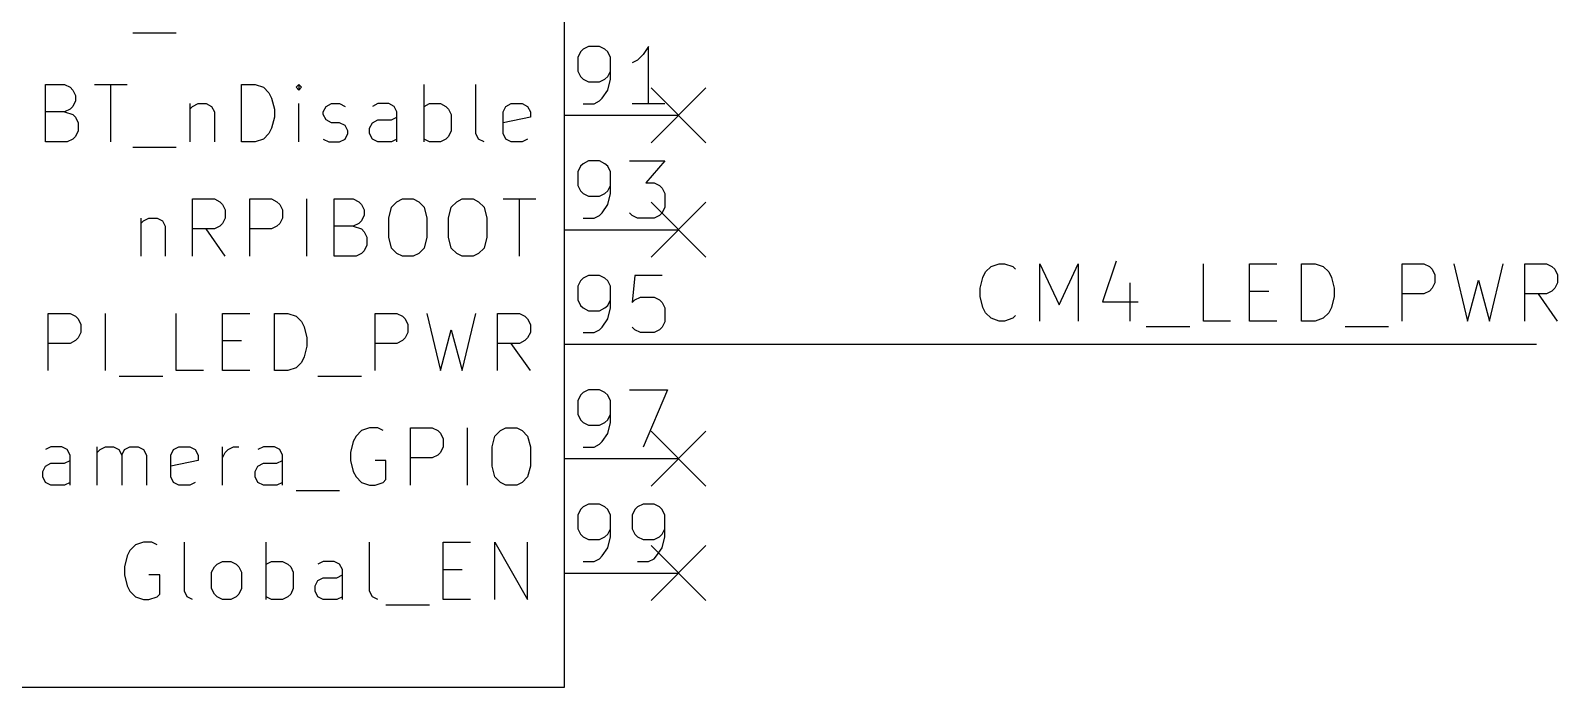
# Model space of a CAD drawing. Extents: x 0.4 to 11.3, y -7.9 to -0.4.
# Drawn here: x 3.434 to 4.768, y -5.95 to -5.376 of the extents above; entities that cross this region are included whole.
import ezdxf

# ---------------------------------------------------------------- set-up
doc = ezdxf.new("R2010")
doc.units = 0
doc.header["$MEASUREMENT"] = 0
for name, color, linetype in [('BLUE2', 5, 'CONTINUOUS'), ('CYAN2', 4, 'CONTINUOUS'), ('GRAY1', 251, 'CONTINUOUS'), ('GREEN3', 91, 'CONTINUOUS'), ('RED2', 1, 'CONTINUOUS'), ('RED3', 11, 'CONTINUOUS')]:
    doc.layers.add(name, color=color, linetype=linetype)

msp = doc.modelspace()

# ---------------------------------------------------------------- linework, layer by layer
at = {"layer": 'BLUE2', "linetype": 'CONTINUOUS'}
for p, q in [((3.976, -5.426), (4.024, -5.474)), ((4.024, -5.426), (3.976, -5.474)), ((3.976, -5.526), (4.024, -5.574)), ((4.024, -5.526), (3.976, -5.574)), ((3.976, -5.726), (4.024, -5.774)), ((4.024, -5.726), (3.976, -5.774)), ((3.976, -5.826), (4.024, -5.874)), ((4.024, -5.826), (3.976, -5.874))]:
    msp.add_line(p, q, dxfattribs=at)
at = {"layer": 'CYAN2', "linetype": 'CONTINUOUS'}
for p, q in [((3.5229, -5.3779), (3.561, -5.3779)), ((3.4467, -5.4731), (3.4467, -5.4231)), ((3.4467, -5.4231), (3.4633, -5.4231)), ((3.4633, -5.4231), (3.4681, -5.4255)), ((3.4681, -5.4255), (3.4705, -5.4279)), ((3.4705, -5.4279), (3.4729, -5.4327)), ((3.4729, -5.4327), (3.4729, -5.4374)), ((3.4895, -5.4231), (3.5181, -5.4231)), ((3.5038, -5.4731), (3.5038, -5.4231)), ((3.6181, -5.4731), (3.6181, -5.4231)), ((3.6181, -5.4231), (3.63, -5.4231)), ((3.63, -5.4231), (3.6371, -5.4255)), ((3.6371, -5.4255), (3.6419, -5.4303)), ((3.6419, -5.4303), (3.6443, -5.435)), ((3.6681, -5.4231), (3.6657, -5.4255)), ((3.6657, -5.4255), (3.6681, -5.4279)), ((3.6705, -5.4255), (3.6681, -5.4231)), ((3.6681, -5.4231), (3.6681, -5.4279)), ((3.6681, -5.4279), (3.6705, -5.4255)), ((3.7776, -5.4731), (3.7776, -5.4231)), ((3.8229, -5.466), (3.8229, -5.4231)), ((3.4681, -5.4446), (3.4633, -5.4469)), ((3.4705, -5.4422), (3.4681, -5.4446)), ((3.4729, -5.4374), (3.4705, -5.4422)), ((3.5729, -5.4398), (3.5729, -5.4731)), ((3.5729, -5.4446), (3.5752, -5.4422)), ((3.5752, -5.4422), (3.58, -5.4398)), ((3.58, -5.4398), (3.5871, -5.4398)), ((3.5871, -5.4398), (3.5919, -5.4422)), ((3.5919, -5.4422), (3.5943, -5.4469)), ((3.6443, -5.435), (3.6467, -5.4446)), ((3.6467, -5.4446), (3.6467, -5.4517)), ((3.6681, -5.4731), (3.6681, -5.4398)), ((3.6895, -5.4469), (3.6919, -5.4422)), ((3.6919, -5.4422), (3.6967, -5.4398)), ((3.6967, -5.4398), (3.7038, -5.4398)), ((3.7038, -5.4398), (3.7086, -5.4422)), ((3.7371, -5.4398), (3.7324, -5.4422)), ((3.7467, -5.4398), (3.7371, -5.4398)), ((3.7514, -5.4422), (3.7467, -5.4398)), ((3.7538, -5.4469), (3.7514, -5.4422)), ((3.7776, -5.4422), (3.7824, -5.4398)), ((3.7824, -5.4398), (3.7919, -5.4398)), ((3.7919, -5.4398), (3.7967, -5.4422)), ((3.7967, -5.4422), (3.799, -5.4446)), ((3.799, -5.4446), (3.8014, -5.4493)), ((3.8467, -5.4469), (3.849, -5.4422)), ((3.849, -5.4422), (3.8538, -5.4398)), ((3.8538, -5.4398), (3.8633, -5.4398)), ((3.8633, -5.4398), (3.8681, -5.4422)), ((3.8681, -5.4422), (3.8705, -5.4469)), ((3.4633, -5.4469), (3.4467, -5.4469)), ((3.4633, -5.4469), (3.4705, -5.4493)), ((3.4705, -5.4493), (3.4729, -5.4517)), ((3.4729, -5.4517), (3.4752, -5.4565)), ((3.4752, -5.4565), (3.4752, -5.4636)), ((3.5943, -5.4469), (3.5943, -5.4731)), ((3.6467, -5.4517), (3.6443, -5.4612)), ((3.6895, -5.4493), (3.6895, -5.4469)), ((3.6919, -5.4541), (3.6895, -5.4493)), ((3.6967, -5.4565), (3.6919, -5.4541)), ((3.7038, -5.4565), (3.6967, -5.4565)), ((3.7086, -5.4588), (3.7038, -5.4565)), ((3.711, -5.4636), (3.7086, -5.4588)), ((3.73, -5.4612), (3.7324, -5.4565)), ((3.7324, -5.4565), (3.7371, -5.4541)), ((3.7371, -5.4541), (3.7491, -5.4541)), ((3.7491, -5.4541), (3.7538, -5.4517)), ((3.7538, -5.4731), (3.7538, -5.4469)), ((3.8014, -5.4493), (3.8014, -5.4636)), ((3.8467, -5.466), (3.8467, -5.4469)), ((3.8705, -5.4517), (3.8467, -5.4565)), ((3.8705, -5.4469), (3.8705, -5.4517)), ((3.4705, -5.4708), (3.4657, -5.4731)), ((3.4729, -5.4684), (3.4705, -5.4708)), ((3.4752, -5.4636), (3.4729, -5.4684)), ((3.6371, -5.4708), (3.63, -5.4731)), ((3.6419, -5.466), (3.6371, -5.4708)), ((3.6443, -5.4612), (3.6419, -5.466)), ((3.6895, -5.4708), (3.6943, -5.4731)), ((3.7038, -5.4731), (3.7086, -5.4708)), ((3.7086, -5.4708), (3.711, -5.466)), ((3.711, -5.466), (3.711, -5.4636)), ((3.73, -5.466), (3.73, -5.4612)), ((3.7324, -5.4708), (3.73, -5.466)), ((3.7371, -5.4731), (3.7324, -5.4708)), ((3.7538, -5.4708), (3.7491, -5.4731)), ((3.7824, -5.4731), (3.7776, -5.4708)), ((3.7967, -5.4708), (3.7919, -5.4731)), ((3.799, -5.4684), (3.7967, -5.4708)), ((3.8014, -5.4636), (3.799, -5.4684)), ((3.8252, -5.4708), (3.8229, -5.466)), ((3.83, -5.4731), (3.8252, -5.4708)), ((3.849, -5.4708), (3.8467, -5.466)), ((3.8538, -5.4731), (3.849, -5.4708)), ((3.8681, -5.4708), (3.8633, -5.4731)), ((3.4657, -5.4731), (3.4467, -5.4731)), ((3.5229, -5.4779), (3.561, -5.4779)), ((3.63, -5.4731), (3.6181, -5.4731)), ((3.6943, -5.4731), (3.7038, -5.4731)), ((3.7491, -5.4731), (3.7371, -5.4731)), ((3.7919, -5.4731), (3.7824, -5.4731)), ((3.8633, -5.4731), (3.8538, -5.4731)), ((3.5752, -5.5731), (3.5752, -5.5231)), ((3.5752, -5.5231), (3.5943, -5.5231)), ((3.5943, -5.5231), (3.599, -5.5255)), ((3.599, -5.5255), (3.6014, -5.5279)), ((3.6252, -5.5731), (3.6252, -5.5231)), ((3.6252, -5.5231), (3.6443, -5.5231)), ((3.6443, -5.5231), (3.649, -5.5255)), ((3.649, -5.5255), (3.6514, -5.5279)), ((3.6752, -5.5731), (3.6752, -5.5231)), ((3.699, -5.5731), (3.699, -5.5231)), ((3.699, -5.5231), (3.7157, -5.5231)), ((3.7157, -5.5231), (3.7205, -5.5255)), ((3.7205, -5.5255), (3.7229, -5.5279)), ((3.749, -5.5303), (3.7538, -5.5255)), ((3.7538, -5.5255), (3.7586, -5.5231)), ((3.7586, -5.5231), (3.7681, -5.5231)), ((3.7681, -5.5231), (3.7729, -5.5255)), ((3.7729, -5.5255), (3.7776, -5.5303)), ((3.8014, -5.5303), (3.8062, -5.5255)), ((3.8062, -5.5255), (3.8109, -5.5231)), ((3.8109, -5.5231), (3.8205, -5.5231)), ((3.8205, -5.5231), (3.8252, -5.5255)), ((3.8252, -5.5255), (3.83, -5.5303)), ((3.8467, -5.5231), (3.8752, -5.5231)), ((3.861, -5.5731), (3.861, -5.5231)), ((3.6014, -5.5279), (3.6038, -5.5327)), ((3.6038, -5.5327), (3.6038, -5.5398)), ((3.6514, -5.5279), (3.6538, -5.5327)), ((3.6538, -5.5327), (3.6538, -5.5398)), ((3.7229, -5.5279), (3.7252, -5.5327)), ((3.7252, -5.5374), (3.7229, -5.5422)), ((3.7252, -5.5327), (3.7252, -5.5374)), ((3.7467, -5.5398), (3.749, -5.5303)), ((3.7776, -5.5303), (3.78, -5.5398)), ((3.799, -5.5398), (3.8014, -5.5303)), ((3.83, -5.5303), (3.8324, -5.5398)), ((3.53, -5.5398), (3.53, -5.5731)), ((3.53, -5.5446), (3.5324, -5.5422)), ((3.5324, -5.5422), (3.5371, -5.5398)), ((3.5371, -5.5398), (3.5443, -5.5398)), ((3.5443, -5.5398), (3.549, -5.5422)), ((3.549, -5.5422), (3.5514, -5.5469)), ((3.5514, -5.5469), (3.5514, -5.5731)), ((3.5943, -5.5493), (3.5752, -5.5493)), ((3.6038, -5.5731), (3.5871, -5.5493)), ((3.599, -5.5469), (3.5943, -5.5493)), ((3.6014, -5.5446), (3.599, -5.5469)), ((3.6038, -5.5398), (3.6014, -5.5446)), ((3.6443, -5.5493), (3.6252, -5.5493)), ((3.649, -5.5469), (3.6443, -5.5493)), ((3.6514, -5.5446), (3.649, -5.5469)), ((3.6538, -5.5398), (3.6514, -5.5446)), ((3.7157, -5.5469), (3.699, -5.5469)), ((3.7205, -5.5446), (3.7157, -5.5469)), ((3.7157, -5.5469), (3.7229, -5.5493)), ((3.7229, -5.5422), (3.7205, -5.5446)), ((3.7229, -5.5493), (3.7252, -5.5517)), ((3.7252, -5.5517), (3.7276, -5.5565)), ((3.7467, -5.5565), (3.7467, -5.5398)), ((3.78, -5.5398), (3.78, -5.5565)), ((3.799, -5.5565), (3.799, -5.5398)), ((3.8324, -5.5398), (3.8324, -5.5565)), ((3.7276, -5.5636), (3.7252, -5.5684)), ((3.7276, -5.5565), (3.7276, -5.5636)), ((3.749, -5.566), (3.7467, -5.5565)), ((3.7538, -5.5708), (3.749, -5.566)), ((3.7776, -5.566), (3.7729, -5.5708)), ((3.78, -5.5565), (3.7776, -5.566)), ((3.8014, -5.566), (3.799, -5.5565)), ((3.8062, -5.5708), (3.8014, -5.566)), ((3.83, -5.566), (3.8252, -5.5708)), ((3.8324, -5.5565), (3.83, -5.566)), ((3.7181, -5.5731), (3.699, -5.5731)), ((3.7229, -5.5708), (3.7181, -5.5731)), ((3.7252, -5.5684), (3.7229, -5.5708)), ((3.7586, -5.5731), (3.7538, -5.5708)), ((3.7681, -5.5731), (3.7586, -5.5731)), ((3.7729, -5.5708), (3.7681, -5.5731)), ((3.8109, -5.5731), (3.8062, -5.5708)), ((3.8205, -5.5731), (3.8109, -5.5731)), ((3.8252, -5.5708), (3.8205, -5.5731)), ((3.449, -5.6731), (3.449, -5.6231)), ((3.449, -5.6231), (3.4681, -5.6231)), ((3.4681, -5.6231), (3.4729, -5.6255)), ((3.4729, -5.6255), (3.4752, -5.6279)), ((3.4752, -5.6279), (3.4776, -5.6327)), ((3.4776, -5.6327), (3.4776, -5.6398)), ((3.499, -5.6731), (3.499, -5.6231)), ((3.561, -5.6731), (3.561, -5.6231)), ((3.6014, -5.6731), (3.6014, -5.6231)), ((3.6014, -5.6231), (3.6252, -5.6231)), ((3.6467, -5.6731), (3.6467, -5.6231)), ((3.6467, -5.6231), (3.6586, -5.6231)), ((3.6586, -5.6231), (3.6657, -5.6255)), ((3.6657, -5.6255), (3.6705, -5.6303)), ((3.6705, -5.6303), (3.6729, -5.635)), ((3.7348, -5.6731), (3.7348, -5.6231)), ((3.7348, -5.6231), (3.7538, -5.6231)), ((3.7538, -5.6231), (3.7586, -5.6255)), ((3.7586, -5.6255), (3.761, -5.6279)), ((3.761, -5.6279), (3.7633, -5.6327)), ((3.7633, -5.6327), (3.7633, -5.6398)), ((3.78, -5.6231), (3.7919, -5.6731)), ((3.811, -5.6731), (3.8229, -5.6231)), ((3.8419, -5.6731), (3.8419, -5.6231)), ((3.8419, -5.6231), (3.8609, -5.6231)), ((3.8609, -5.6231), (3.8657, -5.6255)), ((3.8657, -5.6255), (3.8681, -5.6279)), ((3.8681, -5.6279), (3.8705, -5.6327)), ((3.8705, -5.6327), (3.8705, -5.6398)), ((3.4752, -5.6446), (3.4729, -5.6469)), ((3.4776, -5.6398), (3.4752, -5.6446)), ((3.6729, -5.635), (3.6752, -5.6446)), ((3.6752, -5.6446), (3.6752, -5.6517)), ((3.761, -5.6446), (3.7586, -5.6469)), ((3.7633, -5.6398), (3.761, -5.6446)), ((3.7919, -5.6731), (3.8014, -5.6374)), ((3.8014, -5.6374), (3.811, -5.6731)), ((3.8681, -5.6446), (3.8657, -5.6469)), ((3.8705, -5.6398), (3.8681, -5.6446)), ((3.4681, -5.6493), (3.449, -5.6493)), ((3.4729, -5.6469), (3.4681, -5.6493)), ((3.6014, -5.6469), (3.6181, -5.6469)), ((3.6752, -5.6517), (3.6729, -5.6612)), ((3.7538, -5.6493), (3.7348, -5.6493)), ((3.7586, -5.6469), (3.7538, -5.6493)), ((3.8609, -5.6493), (3.8419, -5.6493)), ((3.8705, -5.6731), (3.8538, -5.6493)), ((3.8657, -5.6469), (3.8609, -5.6493)), ((3.6657, -5.6708), (3.6586, -5.6731)), ((3.6705, -5.666), (3.6657, -5.6708)), ((3.6729, -5.6612), (3.6705, -5.666)), ((3.511, -5.6779), (3.5491, -5.6779)), ((3.5848, -5.6731), (3.561, -5.6731)), ((3.6252, -5.6731), (3.6014, -5.6731)), ((3.6586, -5.6731), (3.6467, -5.6731)), ((3.6848, -5.6779), (3.7229, -5.6779)), ((3.7229, -5.7255), (3.7181, -5.7303)), ((3.73, -5.7231), (3.7229, -5.7255)), ((3.7371, -5.7231), (3.73, -5.7231)), ((3.7419, -5.7255), (3.7371, -5.7231)), ((3.7657, -5.7731), (3.7657, -5.7231)), ((3.7657, -5.7231), (3.7848, -5.7231)), ((3.7848, -5.7231), (3.7895, -5.7255)), ((3.7895, -5.7255), (3.7919, -5.7279)), ((3.8157, -5.7731), (3.8157, -5.7231)), ((3.8395, -5.7303), (3.8443, -5.7255)), ((3.8443, -5.7255), (3.849, -5.7231)), ((3.849, -5.7231), (3.8586, -5.7231)), ((3.8586, -5.7231), (3.8633, -5.7255)), ((3.8633, -5.7255), (3.8681, -5.7303)), ((3.7157, -5.735), (3.7133, -5.7446)), ((3.7181, -5.7303), (3.7157, -5.735)), ((3.7919, -5.7279), (3.7943, -5.7327)), ((3.7943, -5.7327), (3.7943, -5.7398)), ((3.8371, -5.7398), (3.8395, -5.7303)), ((3.8681, -5.7303), (3.8705, -5.7398)), ((3.4514, -5.7398), (3.4467, -5.7422)), ((3.461, -5.7398), (3.4514, -5.7398)), ((3.4657, -5.7422), (3.461, -5.7398)), ((3.4633, -5.7541), (3.4681, -5.7517)), ((3.4681, -5.7469), (3.4657, -5.7422)), ((3.4681, -5.7731), (3.4681, -5.7469)), ((3.4919, -5.7731), (3.4919, -5.7398)), ((3.4919, -5.7446), (3.4943, -5.7422)), ((3.4943, -5.7422), (3.499, -5.7398)), ((3.499, -5.7398), (3.5062, -5.7398)), ((3.5062, -5.7398), (3.5109, -5.7422)), ((3.5109, -5.7422), (3.5133, -5.7469)), ((3.5133, -5.7469), (3.5157, -5.7422)), ((3.5133, -5.7469), (3.5133, -5.7731)), ((3.5157, -5.7422), (3.5205, -5.7398)), ((3.5205, -5.7398), (3.5276, -5.7398)), ((3.5276, -5.7398), (3.5324, -5.7422)), ((3.5324, -5.7422), (3.5348, -5.7469)), ((3.5348, -5.7469), (3.5348, -5.7731)), ((3.5562, -5.7469), (3.5586, -5.7422)), ((3.5562, -5.766), (3.5562, -5.7469)), ((3.58, -5.7517), (3.5562, -5.7565)), ((3.5586, -5.7422), (3.5633, -5.7398)), ((3.5633, -5.7398), (3.5729, -5.7398)), ((3.5729, -5.7398), (3.5776, -5.7422)), ((3.5776, -5.7422), (3.58, -5.7469)), ((3.58, -5.7469), (3.58, -5.7517)), ((3.6014, -5.7731), (3.6014, -5.7398)), ((3.6014, -5.7493), (3.6038, -5.7446)), ((3.6038, -5.7446), (3.6062, -5.7422)), ((3.6062, -5.7422), (3.6109, -5.7398)), ((3.6109, -5.7398), (3.6157, -5.7398)), ((3.6371, -5.7398), (3.6324, -5.7422)), ((3.6467, -5.7398), (3.6371, -5.7398)), ((3.6514, -5.7422), (3.6467, -5.7398)), ((3.649, -5.7541), (3.6538, -5.7517)), ((3.6538, -5.7469), (3.6514, -5.7422)), ((3.6538, -5.7731), (3.6538, -5.7469)), ((3.7133, -5.7446), (3.7133, -5.7517)), ((3.7133, -5.7517), (3.7157, -5.7612)), ((3.7443, -5.7517), (3.7348, -5.7517)), ((3.7443, -5.7684), (3.7443, -5.7517)), ((3.7848, -5.7493), (3.7657, -5.7493)), ((3.7895, -5.7469), (3.7848, -5.7493)), ((3.7919, -5.7446), (3.7895, -5.7469)), ((3.7943, -5.7398), (3.7919, -5.7446)), ((3.8371, -5.7565), (3.8371, -5.7398)), ((3.8705, -5.7398), (3.8705, -5.7565)), ((3.4443, -5.7612), (3.4467, -5.7565)), ((3.4443, -5.766), (3.4443, -5.7612)), ((3.4467, -5.7708), (3.4443, -5.766)), ((3.4467, -5.7565), (3.4514, -5.7541)), ((3.4514, -5.7541), (3.4633, -5.7541)), ((3.5586, -5.7708), (3.5562, -5.766)), ((3.63, -5.7612), (3.6324, -5.7565)), ((3.63, -5.766), (3.63, -5.7612)), ((3.6324, -5.7708), (3.63, -5.766)), ((3.6324, -5.7565), (3.6371, -5.7541)), ((3.6371, -5.7541), (3.649, -5.7541)), ((3.7157, -5.7612), (3.7181, -5.766)), ((3.7181, -5.766), (3.7229, -5.7708)), ((3.8395, -5.766), (3.8371, -5.7565)), ((3.8443, -5.7708), (3.8395, -5.766)), ((3.8681, -5.766), (3.8633, -5.7708)), ((3.8705, -5.7565), (3.8681, -5.766)), ((3.4514, -5.7731), (3.4467, -5.7708)), ((3.4633, -5.7731), (3.4514, -5.7731)), ((3.4681, -5.7708), (3.4633, -5.7731)), ((3.5633, -5.7731), (3.5586, -5.7708)), ((3.5729, -5.7731), (3.5633, -5.7731)), ((3.5776, -5.7708), (3.5729, -5.7731)), ((3.6371, -5.7731), (3.6324, -5.7708)), ((3.649, -5.7731), (3.6371, -5.7731)), ((3.6538, -5.7708), (3.649, -5.7731)), ((3.6657, -5.7779), (3.7038, -5.7779)), ((3.7229, -5.7708), (3.73, -5.7731)), ((3.73, -5.7731), (3.7348, -5.7731)), ((3.7348, -5.7731), (3.7419, -5.7708)), ((3.7419, -5.7708), (3.7443, -5.7684)), ((3.849, -5.7731), (3.8443, -5.7708)), ((3.8586, -5.7731), (3.849, -5.7731)), ((3.8633, -5.7708), (3.8586, -5.7731)), ((3.5205, -5.8303), (3.5181, -5.835)), ((3.5252, -5.8255), (3.5205, -5.8303)), ((3.5324, -5.8231), (3.5252, -5.8255)), ((3.5395, -5.8231), (3.5324, -5.8231)), ((3.5443, -5.8255), (3.5395, -5.8231)), ((3.5681, -5.866), (3.5681, -5.8231)), ((3.6395, -5.8731), (3.6395, -5.8231)), ((3.73, -5.866), (3.73, -5.8231)), ((3.7943, -5.8731), (3.7943, -5.8231)), ((3.7943, -5.8231), (3.8181, -5.8231)), ((3.8395, -5.8731), (3.8395, -5.8231)), ((3.8395, -5.8231), (3.8681, -5.8731)), ((3.8681, -5.8731), (3.8681, -5.8231)), ((3.5181, -5.835), (3.5157, -5.8446)), ((3.5157, -5.8446), (3.5157, -5.8517)), ((3.5919, -5.8493), (3.5943, -5.8446)), ((3.5943, -5.8446), (3.5967, -5.8422)), ((3.5967, -5.8422), (3.6014, -5.8398)), ((3.6014, -5.8398), (3.6086, -5.8398)), ((3.6086, -5.8398), (3.6133, -5.8422)), ((3.6133, -5.8422), (3.6157, -5.8446)), ((3.6157, -5.8446), (3.6181, -5.8493)), ((3.6395, -5.8422), (3.6443, -5.8398)), ((3.6443, -5.8398), (3.6538, -5.8398)), ((3.6538, -5.8398), (3.6586, -5.8422)), ((3.6586, -5.8422), (3.661, -5.8446)), ((3.661, -5.8446), (3.6633, -5.8493)), ((3.6895, -5.8398), (3.6848, -5.8422)), ((3.6991, -5.8398), (3.6895, -5.8398)), ((3.7038, -5.8422), (3.6991, -5.8398)), ((3.7062, -5.8469), (3.7038, -5.8422)), ((3.5157, -5.8517), (3.5181, -5.8612)), ((3.5467, -5.8517), (3.5371, -5.8517)), ((3.5467, -5.8684), (3.5467, -5.8517)), ((3.5919, -5.8636), (3.5919, -5.8493)), ((3.6181, -5.8493), (3.6181, -5.8636)), ((3.6633, -5.8493), (3.6633, -5.8636)), ((3.6824, -5.8612), (3.6848, -5.8565)), ((3.6848, -5.8565), (3.6895, -5.8541)), ((3.6895, -5.8541), (3.7014, -5.8541)), ((3.7014, -5.8541), (3.7062, -5.8517)), ((3.7062, -5.8731), (3.7062, -5.8469)), ((3.7943, -5.8469), (3.811, -5.8469)), ((3.5181, -5.8612), (3.5205, -5.866)), ((3.5205, -5.866), (3.5252, -5.8708)), ((3.5252, -5.8708), (3.5324, -5.8731)), ((3.5324, -5.8731), (3.5371, -5.8731)), ((3.5371, -5.8731), (3.5443, -5.8708)), ((3.5443, -5.8708), (3.5467, -5.8684)), ((3.5705, -5.8708), (3.5681, -5.866)), ((3.5752, -5.8731), (3.5705, -5.8708)), ((3.5943, -5.8684), (3.5919, -5.8636)), ((3.5967, -5.8708), (3.5943, -5.8684)), ((3.6014, -5.8731), (3.5967, -5.8708)), ((3.6086, -5.8731), (3.6014, -5.8731)), ((3.6133, -5.8708), (3.6086, -5.8731)), ((3.6157, -5.8684), (3.6133, -5.8708)), ((3.6181, -5.8636), (3.6157, -5.8684)), ((3.6443, -5.8731), (3.6395, -5.8708)), ((3.6538, -5.8731), (3.6443, -5.8731)), ((3.6586, -5.8708), (3.6538, -5.8731)), ((3.661, -5.8684), (3.6586, -5.8708)), ((3.6633, -5.8636), (3.661, -5.8684)), ((3.6824, -5.866), (3.6824, -5.8612)), ((3.6848, -5.8708), (3.6824, -5.866)), ((3.6895, -5.8731), (3.6848, -5.8708)), ((3.7014, -5.8731), (3.6895, -5.8731)), ((3.7062, -5.8708), (3.7014, -5.8731)), ((3.7324, -5.8708), (3.73, -5.866)), ((3.7371, -5.8731), (3.7324, -5.8708)), ((3.8181, -5.8731), (3.7943, -5.8731)), ((3.7443, -5.8779), (3.7824, -5.8779))]:
    msp.add_line(p, q, dxfattribs=at)
at = {"layer": 'GRAY1', "linetype": 'CONTINUOUS'}
for p, q in [((4.3827, -5.5774), (4.3708, -5.6131)), ((4.2636, -5.6012), (4.266, -5.5917)), ((4.266, -5.5917), (4.2684, -5.5869)), ((4.2684, -5.5869), (4.2732, -5.5822)), ((4.2732, -5.5822), (4.2803, -5.5798)), ((4.2803, -5.5798), (4.2851, -5.5798)), ((4.2851, -5.5798), (4.2922, -5.5822)), ((4.2922, -5.5822), (4.2946, -5.5846)), ((4.316, -5.6298), (4.316, -5.5798)), ((4.316, -5.5798), (4.3327, -5.6155)), ((4.3327, -5.6155), (4.3493, -5.5798)), ((4.3493, -5.5798), (4.3493, -5.6298)), ((4.4589, -5.6298), (4.4589, -5.5798)), ((4.4993, -5.6298), (4.4993, -5.5798)), ((4.4993, -5.5798), (4.5232, -5.5798)), ((4.5446, -5.6298), (4.5446, -5.5798)), ((4.5446, -5.5798), (4.5565, -5.5798)), ((4.5565, -5.5798), (4.5636, -5.5822)), ((4.5636, -5.5822), (4.5684, -5.5869)), ((4.5684, -5.5869), (4.5708, -5.5917)), ((4.5708, -5.5917), (4.5731, -5.6012)), ((4.6327, -5.6298), (4.6327, -5.5798)), ((4.6327, -5.5798), (4.6517, -5.5798)), ((4.6517, -5.5798), (4.6565, -5.5822)), ((4.6565, -5.5822), (4.6589, -5.5846)), ((4.6589, -5.5846), (4.6612, -5.5893)), ((4.6612, -5.5893), (4.6612, -5.5965)), ((4.6779, -5.5798), (4.6898, -5.6298)), ((4.7089, -5.6298), (4.7208, -5.5798)), ((4.7398, -5.6298), (4.7398, -5.5798)), ((4.7398, -5.5798), (4.7589, -5.5798)), ((4.7589, -5.5798), (4.7636, -5.5822)), ((4.7636, -5.5822), (4.766, -5.5846)), ((4.766, -5.5846), (4.7684, -5.5893)), ((4.7684, -5.5893), (4.7684, -5.5965)), ((4.2636, -5.6084), (4.2636, -5.6012)), ((4.3946, -5.5965), (4.3946, -5.6298)), ((4.4993, -5.6036), (4.516, -5.6036)), ((4.5731, -5.6012), (4.5731, -5.6084)), ((4.6517, -5.606), (4.6327, -5.606)), ((4.6565, -5.6036), (4.6517, -5.606)), ((4.6589, -5.6012), (4.6565, -5.6036)), ((4.6612, -5.5965), (4.6589, -5.6012)), ((4.6898, -5.6298), (4.6993, -5.5941)), ((4.6993, -5.5941), (4.7089, -5.6298)), ((4.7589, -5.606), (4.7398, -5.606)), ((4.7684, -5.6298), (4.7517, -5.606)), ((4.7636, -5.6036), (4.7589, -5.606)), ((4.766, -5.6012), (4.7636, -5.6036)), ((4.7684, -5.5965), (4.766, -5.6012)), ((4.266, -5.6179), (4.2636, -5.6084)), ((4.2684, -5.6227), (4.266, -5.6179)), ((4.3708, -5.6131), (4.4017, -5.6131)), ((4.5708, -5.6179), (4.5684, -5.6227)), ((4.5731, -5.6084), (4.5708, -5.6179)), ((4.2732, -5.6274), (4.2684, -5.6227)), ((4.2803, -5.6298), (4.2732, -5.6274)), ((4.2851, -5.6298), (4.2803, -5.6298)), ((4.2922, -5.6274), (4.2851, -5.6298)), ((4.2946, -5.625), (4.2922, -5.6274)), ((4.4827, -5.6298), (4.4589, -5.6298)), ((4.5232, -5.6298), (4.4993, -5.6298)), ((4.5565, -5.6298), (4.5446, -5.6298)), ((4.5636, -5.6274), (4.5565, -5.6298)), ((4.5684, -5.6227), (4.5636, -5.6274)), ((4.4089, -5.6346), (4.447, -5.6346)), ((4.5827, -5.6346), (4.6208, -5.6346))]:
    msp.add_line(p, q, dxfattribs=at)
at = {"layer": 'GREEN3', "linetype": 'CONTINUOUS'}
msp.add_line((4, -5.65), (4.75, -5.65), dxfattribs=at)
at = {"layer": 'RED2', "linetype": 'CONTINUOUS'}
for p, q in [((3.9, -0.85), (3.9, -5.95)), ((3.9, -5.45), (4, -5.45)), ((3.9, -5.55), (4, -5.55)), ((3.9, -5.65), (4, -5.65)), ((3.9, -5.75), (4, -5.75)), ((3.9, -5.85), (4, -5.85)), ((3.9, -5.95), (1.7, -5.95))]:
    msp.add_line(p, q, dxfattribs=at)
at = {"layer": 'RED3', "linetype": 'CONTINUOUS'}
for p, q in [((3.9167, -5.3923), (3.9143, -5.3946)), ((3.9214, -5.3899), (3.9167, -5.3923)), ((3.931, -5.3899), (3.9214, -5.3899)), ((3.9357, -5.3923), (3.931, -5.3899)), ((3.9381, -5.3946), (3.9357, -5.3923)), ((3.9738, -5.3899), (3.969, -5.397)), ((3.9738, -5.4399), (3.9738, -5.3899)), ((3.9143, -5.3946), (3.9119, -5.3994)), ((3.9119, -5.3994), (3.9119, -5.4113)), ((3.9405, -5.3994), (3.9381, -5.3946)), ((3.9405, -5.4184), (3.9405, -5.3994)), ((3.9643, -5.4018), (3.9595, -5.4042)), ((3.969, -5.397), (3.9643, -5.4018)), ((3.9119, -5.4113), (3.9143, -5.4161)), ((3.9143, -5.4161), (3.9167, -5.4184)), ((3.9167, -5.4184), (3.9214, -5.4208)), ((3.931, -5.4208), (3.9357, -5.4184)), ((3.9357, -5.4184), (3.9381, -5.4161)), ((3.9381, -5.4161), (3.9405, -5.4113)), ((3.9381, -5.428), (3.9405, -5.4184)), ((3.9214, -5.4208), (3.931, -5.4208)), ((3.9333, -5.4351), (3.9381, -5.428)), ((3.9167, -5.4399), (3.9262, -5.4399)), ((3.9262, -5.4399), (3.931, -5.4375)), ((3.931, -5.4375), (3.9333, -5.4351)), ((3.9881, -5.4399), (3.9595, -5.4399)), ((3.9143, -5.4946), (3.9119, -5.4994)), ((3.9119, -5.4994), (3.9119, -5.5113)), ((3.9167, -5.4923), (3.9143, -5.4946)), ((3.9214, -5.4899), (3.9167, -5.4923)), ((3.931, -5.4899), (3.9214, -5.4899)), ((3.9357, -5.4923), (3.931, -5.4899)), ((3.9381, -5.4946), (3.9357, -5.4923)), ((3.9405, -5.4994), (3.9381, -5.4946)), ((3.9405, -5.5184), (3.9405, -5.4994)), ((3.9571, -5.4899), (3.9881, -5.4899)), ((3.9881, -5.4899), (3.9714, -5.5089)), ((3.9119, -5.5113), (3.9143, -5.5161)), ((3.9381, -5.5161), (3.9405, -5.5113)), ((3.9714, -5.5089), (3.9786, -5.5089)), ((3.9786, -5.5089), (3.9833, -5.5113)), ((3.9833, -5.5113), (3.9857, -5.5137)), ((3.9143, -5.5161), (3.9167, -5.5184)), ((3.9167, -5.5184), (3.9214, -5.5208)), ((3.9214, -5.5208), (3.931, -5.5208)), ((3.931, -5.5208), (3.9357, -5.5184)), ((3.9357, -5.5184), (3.9381, -5.5161)), ((3.9381, -5.528), (3.9405, -5.5184)), ((3.9857, -5.5137), (3.9881, -5.5184)), ((3.9881, -5.5184), (3.9881, -5.5304)), ((3.9262, -5.5399), (3.931, -5.5375)), ((3.931, -5.5375), (3.9333, -5.5351)), ((3.9333, -5.5351), (3.9381, -5.528)), ((3.9595, -5.5375), (3.9571, -5.5351)), ((3.9643, -5.5399), (3.9595, -5.5375)), ((3.9833, -5.5375), (3.9786, -5.5399)), ((3.9857, -5.5351), (3.9833, -5.5375)), ((3.9881, -5.5304), (3.9857, -5.5351)), ((3.9167, -5.5399), (3.9262, -5.5399)), ((3.9786, -5.5399), (3.9643, -5.5399)), ((3.9167, -5.5923), (3.9143, -5.5946)), ((3.9214, -5.5899), (3.9167, -5.5923)), ((3.931, -5.5899), (3.9214, -5.5899)), ((3.9357, -5.5923), (3.931, -5.5899)), ((3.9381, -5.5946), (3.9357, -5.5923)), ((3.9619, -5.5899), (3.9595, -5.6137)), ((3.9857, -5.5899), (3.9619, -5.5899)), ((3.9143, -5.5946), (3.9119, -5.5994)), ((3.9119, -5.5994), (3.9119, -5.6113)), ((3.9405, -5.5994), (3.9381, -5.5946)), ((3.9405, -5.6184), (3.9405, -5.5994)), ((3.9119, -5.6113), (3.9143, -5.6161)), ((3.9143, -5.6161), (3.9167, -5.6184)), ((3.9167, -5.6184), (3.9214, -5.6208)), ((3.931, -5.6208), (3.9357, -5.6184)), ((3.9357, -5.6184), (3.9381, -5.6161)), ((3.9381, -5.6161), (3.9405, -5.6113)), ((3.9381, -5.628), (3.9405, -5.6184)), ((3.9595, -5.6137), (3.9619, -5.6113)), ((3.9619, -5.6113), (3.9667, -5.6089)), ((3.9667, -5.6089), (3.9786, -5.6089)), ((3.9786, -5.6089), (3.9833, -5.6113)), ((3.9833, -5.6113), (3.9857, -5.6137)), ((3.9857, -5.6137), (3.9881, -5.6184)), ((3.9881, -5.6184), (3.9881, -5.6304)), ((3.9214, -5.6208), (3.931, -5.6208)), ((3.9333, -5.6351), (3.9381, -5.628)), ((3.9881, -5.6304), (3.9857, -5.6351)), ((3.9167, -5.6399), (3.9262, -5.6399)), ((3.9262, -5.6399), (3.931, -5.6375)), ((3.931, -5.6375), (3.9333, -5.6351)), ((3.9619, -5.6375), (3.9595, -5.6351)), ((3.9667, -5.6399), (3.9619, -5.6375)), ((3.9786, -5.6399), (3.9667, -5.6399)), ((3.9833, -5.6375), (3.9786, -5.6399)), ((3.9857, -5.6351), (3.9833, -5.6375)), ((3.9143, -5.6946), (3.9119, -5.6994)), ((3.9119, -5.6994), (3.9119, -5.7113)), ((3.9167, -5.6923), (3.9143, -5.6946)), ((3.9214, -5.6899), (3.9167, -5.6923)), ((3.931, -5.6899), (3.9214, -5.6899)), ((3.9357, -5.6923), (3.931, -5.6899)), ((3.9381, -5.6946), (3.9357, -5.6923)), ((3.9405, -5.6994), (3.9381, -5.6946)), ((3.9405, -5.7184), (3.9405, -5.6994)), ((3.9571, -5.6899), (3.9905, -5.6899)), ((3.9905, -5.6899), (3.969, -5.7399)), ((3.9119, -5.7113), (3.9143, -5.7161)), ((3.9381, -5.7161), (3.9405, -5.7113)), ((3.9143, -5.7161), (3.9167, -5.7184)), ((3.9167, -5.7184), (3.9214, -5.7208)), ((3.9214, -5.7208), (3.931, -5.7208)), ((3.931, -5.7208), (3.9357, -5.7184)), ((3.9357, -5.7184), (3.9381, -5.7161)), ((3.9381, -5.728), (3.9405, -5.7184)), ((3.9262, -5.7399), (3.931, -5.7375)), ((3.931, -5.7375), (3.9333, -5.7351)), ((3.9333, -5.7351), (3.9381, -5.728)), ((3.9167, -5.7399), (3.9262, -5.7399)), ((3.9167, -5.7923), (3.9143, -5.7946)), ((3.9214, -5.7899), (3.9167, -5.7923)), ((3.931, -5.7899), (3.9214, -5.7899)), ((3.9357, -5.7923), (3.931, -5.7899)), ((3.9381, -5.7946), (3.9357, -5.7923)), ((3.9643, -5.7923), (3.9619, -5.7946)), ((3.969, -5.7899), (3.9643, -5.7923)), ((3.9786, -5.7899), (3.969, -5.7899)), ((3.9833, -5.7923), (3.9786, -5.7899)), ((3.9857, -5.7946), (3.9833, -5.7923)), ((3.9143, -5.7946), (3.9119, -5.7994)), ((3.9119, -5.7994), (3.9119, -5.8113)), ((3.9405, -5.7994), (3.9381, -5.7946)), ((3.9405, -5.8184), (3.9405, -5.7994)), ((3.9619, -5.7946), (3.9595, -5.7994)), ((3.9595, -5.7994), (3.9595, -5.8113)), ((3.9881, -5.7994), (3.9857, -5.7946)), ((3.9881, -5.8184), (3.9881, -5.7994)), ((3.9119, -5.8113), (3.9143, -5.8161)), ((3.9143, -5.8161), (3.9167, -5.8184)), ((3.9167, -5.8184), (3.9214, -5.8208)), ((3.931, -5.8208), (3.9357, -5.8184)), ((3.9357, -5.8184), (3.9381, -5.8161)), ((3.9381, -5.8161), (3.9405, -5.8113)), ((3.9381, -5.828), (3.9405, -5.8184)), ((3.9595, -5.8113), (3.9619, -5.8161)), ((3.9619, -5.8161), (3.9643, -5.8184)), ((3.9643, -5.8184), (3.969, -5.8208)), ((3.9786, -5.8208), (3.9833, -5.8184)), ((3.9833, -5.8184), (3.9857, -5.8161)), ((3.9857, -5.8161), (3.9881, -5.8113)), ((3.9857, -5.828), (3.9881, -5.8184)), ((3.9214, -5.8208), (3.931, -5.8208)), ((3.9333, -5.8351), (3.9381, -5.828)), ((3.969, -5.8208), (3.9786, -5.8208)), ((3.9809, -5.8351), (3.9857, -5.828)), ((3.9167, -5.8399), (3.9262, -5.8399)), ((3.9262, -5.8399), (3.931, -5.8375)), ((3.931, -5.8375), (3.9333, -5.8351)), ((3.9643, -5.8399), (3.9738, -5.8399)), ((3.9738, -5.8399), (3.9786, -5.8375)), ((3.9786, -5.8375), (3.9809, -5.8351))]:
    msp.add_line(p, q, dxfattribs=at)

doc.saveas('drawing.dxf')
